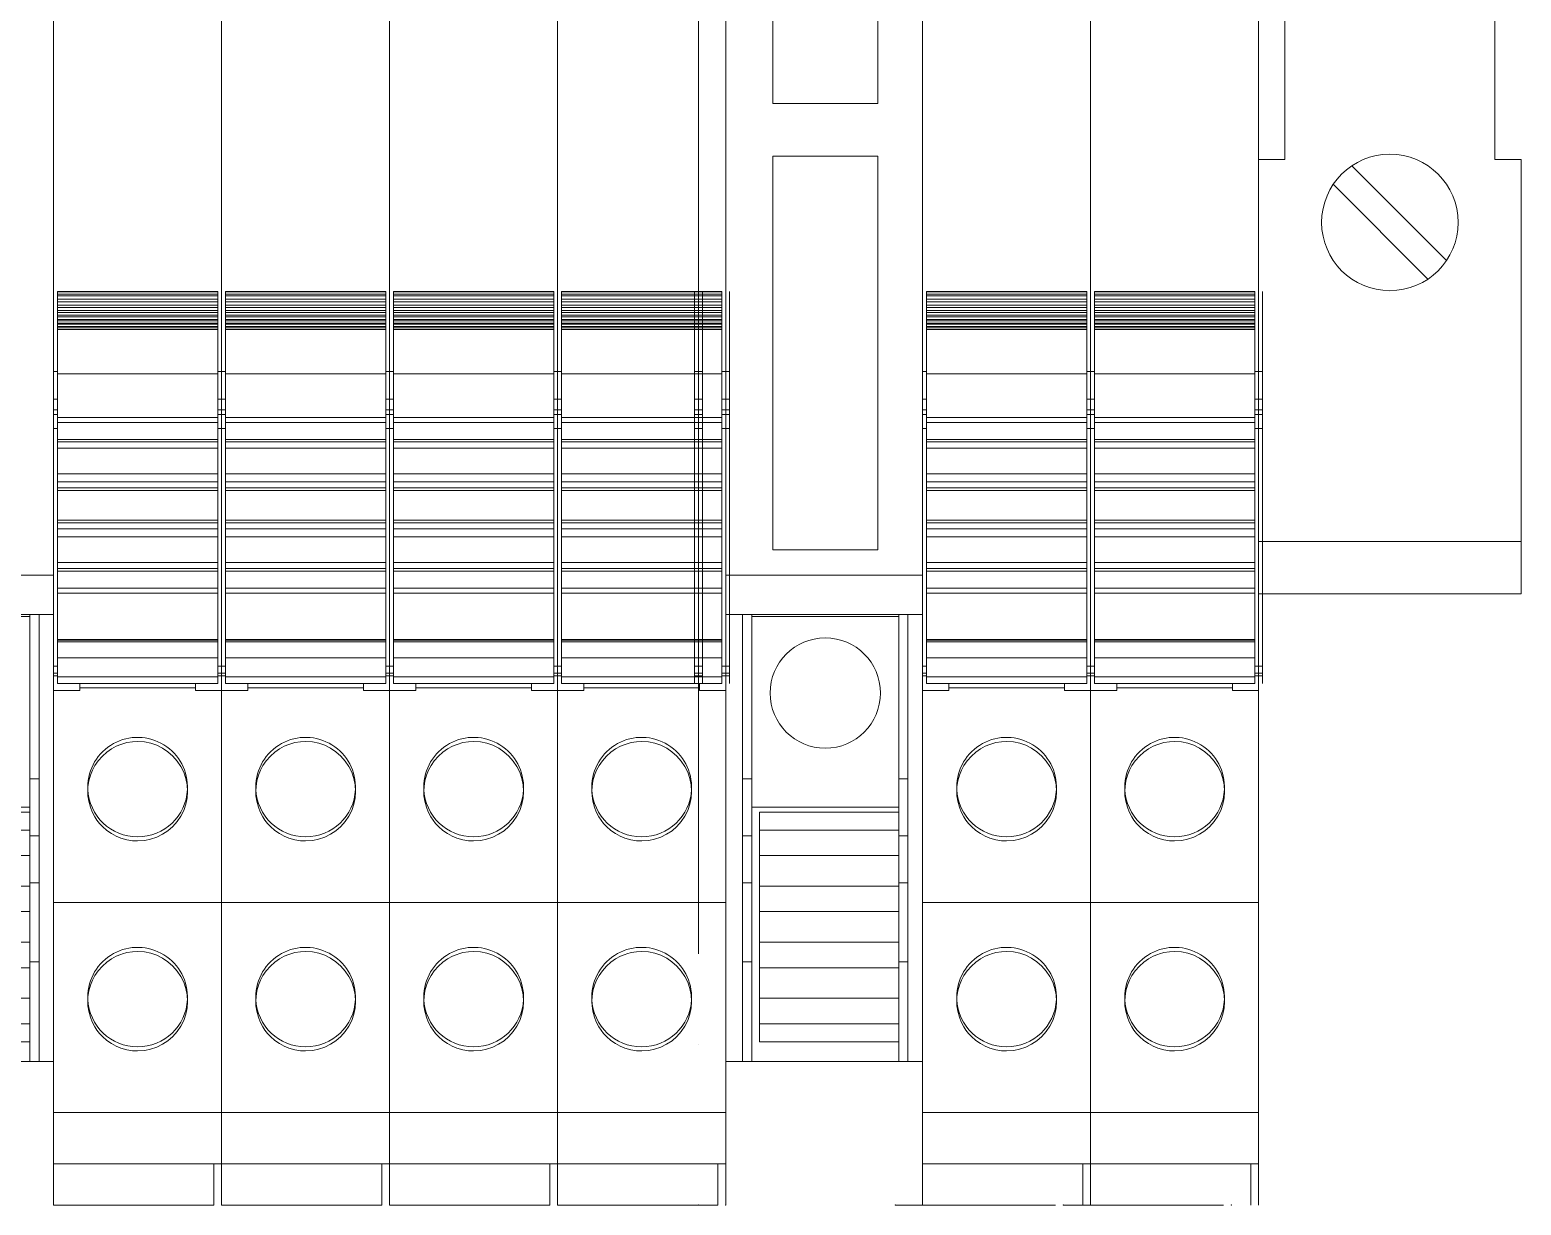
# Model space of a CAD drawing. Header units: millimetres. Extents: x 979 to 3414, y -1029 to 703.
# Drawn here: x 2769.8 to 2826.6, y -1016.5 to -971.7 of the extents above; entities that cross this region are included whole.
import ezdxf

# ---------------------------------------------------------------- set-up
doc = ezdxf.new("R2010")
doc.units = ezdxf.units.MM
doc.layers.add('eProC - L2', color=41, linetype='Continuous', lineweight=20)

# ---------------------------------------------------------------- blocks, each defined once
blk = doc.blocks.new('eProC_Z_EK1')
at = {"layer": 'eProC - L2'}
for p, q in [((0, 0), (0, -20.65)), ((10, 0), (0, 0)), ((10, 0), (10, -20.65)), ((0, -1), (8.5, -1)), ((8.5, -2.2), (8.5, -1)), ((10, -2.2), (0, -2.2)), ((0, -4.2), (10, -4.2)), ((10, -4.591), (0, -4.591)), ((10, -5.091), (0, -5.091)), ((5.6, -5.838), (0, -5.838)), ((5.6, -6.114), (0, -6.114)), ((5.6, -7.489), (5.6, -5.838)), ((5.6, -7.214), (0, -7.214)), ((5.6, -7.489), (0, -7.489)), ((5.6, -8.989), (0, -8.989)), ((5.6, -10.64), (5.6, -8.989)), ((5.6, -9.265), (0, -9.265)), ((5.6, -10.365), (0, -10.365)), ((5.6, -10.64), (0, -10.64)), ((5.6, -12.14), (0, -12.14)), ((5.6, -12.416), (0, -12.416)), ((5.6, -13.791), (5.6, -12.14)), ((5.6, -13.516), (0, -13.516)), ((5.6, -13.791), (0, -13.791)), ((5.6, -15.291), (0, -15.291)), ((5.6, -16.942), (5.6, -15.291)), ((5.6, -15.567), (0, -15.567)), ((5.6, -16.667), (0, -16.667)), ((5.6, -16.942), (0, -16.942)), ((10, -17.691), (0, -17.691)), ((10, -18.191), (0, -18.191)), ((0, -20.65), (1, -20.65)), ((1, -26.45), (1, -20.65)), ((9, -26.45), (9, -20.65)), ((10, -20.65), (9, -20.65)), ((0, -26.45), (0, -43)), ((0, -26.45), (1, -26.45)), ((7.158, -30.301), (3.549, -26.692)), ((10, -26.45), (9, -26.45)), ((10, -26.45), (10, -43)), ((6.451, -31.008), (2.842, -27.399)), ((10, -41), (0, -41)), ((10, -43), (0, -43))]:
    blk.add_line(p, q, dxfattribs=at)
blk.add_circle((5, -28.85), 2.6, dxfattribs=at)
blk = doc.blocks.new('eProC_Z_BPSN-SI-520')
at = {"layer": 'eProC - L2'}
for p, q in [((0.794, -6.05), (0.794, -0.749)), ((0.794, -0.749), (3.794, -0.749)), ((0.794, -1.131), (3.794, -1.131)), ((6.794, -0.749), (3.794, -0.749)), ((6.794, -1.131), (3.794, -1.131)), ((6.794, -6.05), (6.794, -0.749)), ((0.794, -2.594), (3.794, -2.594)), ((6.794, -2.594), (3.794, -2.594)), ((0.794, -3.358), (3.794, -3.358)), ((6.794, -3.358), (3.794, -3.358)), ((0.794, -4.822), (3.794, -4.822)), ((6.794, -4.822), (3.794, -4.822)), ((0.794, -5.585), (3.794, -5.585)), ((6.794, -5.585), (3.794, -5.585)), ((7.5, -6.05), (0, -6.05)), ((7.5, -11.996), (0, -11.996)), ((1.794, -42.11), (1.794, -21.11)), ((1.794, -21.11), (5.794, -21.11)), ((5.794, -42.11), (5.794, -21.11)), ((1.794, -27.11), (5.794, -27.11)), ((2.794, -35.795), (2.794, -27.11)), ((4.794, -35.795), (4.794, -27.11)), ((1.794, -35.795), (5.794, -35.795)), ((1.794, -37.396), (5.794, -37.396)), ((5.794, -38.389), (5.144, -37.396)), ((1.794, -42.11), (5.794, -42.11)), ((1.794, -59.11), (1.794, -44.11)), ((1.794, -44.11), (5.794, -44.11)), ((5.794, -59.11), (5.794, -44.11)), ((1.794, -59.11), (5.794, -59.11)), ((7.5, -60.072), (0, -60.072)), ((7.5, -61.577), (0, -61.577)), ((0.644, -78.601), (0.644, -61.577)), ((0.994, -78.601), (0.994, -61.577)), ((6.594, -61.647), (0.994, -61.647)), ((6.594, -78.601), (6.594, -61.577)), ((6.944, -78.601), (6.944, -61.577)), ((0.994, -67.83), (0.644, -67.83)), ((6.594, -67.83), (6.944, -67.83)), ((6.594, -68.91), (0.994, -68.91)), ((1.294, -77.853), (1.294, -69.103)), ((6.594, -69.103), (1.294, -69.103)), ((6.594, -69.783), (1.294, -69.783)), ((0.994, -70.001), (0.644, -70.001)), ((6.594, -70.001), (6.944, -70.001)), ((6.594, -70.757), (1.294, -70.757)), ((0.644, -71.801), (0.994, -71.801)), ((6.594, -71.919), (1.294, -71.919)), ((6.944, -71.801), (6.594, -71.801)), ((6.594, -72.893), (1.294, -72.893)), ((6.594, -74.054), (1.294, -74.054)), ((0.994, -74.801), (0.644, -74.801)), ((6.594, -74.801), (6.944, -74.801)), ((6.594, -75.029), (1.294, -75.029)), ((6.594, -76.19), (1.294, -76.19)), ((6.594, -77.165), (1.294, -77.165)), ((6.594, -77.853), (1.294, -77.853)), ((6.594, -78.601), (0.994, -78.601))]:
    blk.add_line(p, q, dxfattribs=at)
blk.add_lwpolyline([(0, 0), (7.5, 0), (7.5, -78.601), (0, -78.601)], close=True, dxfattribs=at)
for centre in [(3.794, -14.89), (3.794, -64.565)]:
    blk.add_circle(centre, 2.1, dxfattribs=at)

msp = doc.modelspace()

# ---------------------------------------------------------------- linework, layer by layer
at = {"layer": 'eProC - L2'}
for p, q in [((2777.071, -926.902), (2777.071, -1014.879)), ((2783.471, -926.902), (2783.471, -1014.879)), ((2789.871, -926.902), (2789.871, -1014.879)), ((2796.271, -926.902), (2796.271, -1014.879)), ((2810.171, -926.902), (2810.171, -1014.879)), ((2816.571, -926.902), (2816.571, -1014.879)), ((2770.671, -1006.879), (2770.671, -957.612)), ((2777.071, -1006.879), (2777.071, -957.612)), ((2783.471, -1006.879), (2783.471, -957.612)), ((2789.871, -1006.879), (2789.871, -957.612)), ((2795.233, -1006.879), (2795.233, -957.612)), ((2796.271, -1006.879), (2796.271, -957.612)), ((2803.771, -1006.879), (2803.771, -957.612)), ((2810.171, -1006.879), (2810.171, -957.612)), ((2816.571, -1006.879), (2816.571, -957.612)), ((2776.921, -981.641), (2770.821, -981.641)), ((2770.821, -996.574), (2770.821, -981.641)), ((2776.921, -981.653), (2770.821, -981.653)), ((2776.921, -981.746), (2770.821, -981.746)), ((2776.921, -981.811), (2770.821, -981.811)), ((2776.921, -981.941), (2770.821, -981.941)), ((2776.921, -982.04), (2770.821, -982.04)), ((2776.921, -982.162), (2770.821, -982.162)), ((2776.921, -981.641), (2776.921, -996.574)), ((2783.321, -981.641), (2777.221, -981.641)), ((2777.221, -996.574), (2777.221, -981.641)), ((2783.321, -981.653), (2777.221, -981.653)), ((2783.321, -981.746), (2777.221, -981.746)), ((2783.321, -981.811), (2777.221, -981.811)), ((2783.321, -981.941), (2777.221, -981.941)), ((2783.321, -982.04), (2777.221, -982.04)), ((2783.321, -982.162), (2777.221, -982.162)), ((2783.321, -981.641), (2783.321, -996.574)), ((2789.721, -981.641), (2783.621, -981.641)), ((2783.621, -996.574), (2783.621, -981.641)), ((2789.721, -981.653), (2783.621, -981.653)), ((2789.721, -981.746), (2783.621, -981.746)), ((2789.721, -981.811), (2783.621, -981.811)), ((2789.721, -981.941), (2783.621, -981.941)), ((2789.721, -982.04), (2783.621, -982.04)), ((2789.721, -982.162), (2783.621, -982.162)), ((2789.721, -981.641), (2789.721, -996.574)), ((2796.121, -981.641), (2790.021, -981.641)), ((2790.021, -996.574), (2790.021, -981.641)), ((2796.121, -981.653), (2790.021, -981.653)), ((2796.121, -981.746), (2790.021, -981.746)), ((2796.121, -981.811), (2790.021, -981.811)), ((2796.121, -981.941), (2790.021, -981.941)), ((2796.121, -982.04), (2790.021, -982.04)), ((2796.121, -982.162), (2790.021, -982.162)), ((2795.083, -981.641), (2795.083, -996.574)), ((2795.383, -996.574), (2795.383, -981.641)), ((2796.121, -981.641), (2796.121, -996.574)), ((2796.421, -996.574), (2796.421, -981.641)), ((2810.021, -981.641), (2803.921, -981.641)), ((2803.921, -996.574), (2803.921, -981.641)), ((2810.021, -981.653), (2803.921, -981.653)), ((2810.021, -981.746), (2803.921, -981.746)), ((2810.021, -981.811), (2803.921, -981.811)), ((2810.021, -981.941), (2803.921, -981.941)), ((2810.021, -982.04), (2803.921, -982.04)), ((2810.021, -982.162), (2803.921, -982.162)), ((2810.021, -981.641), (2810.021, -996.574)), ((2816.421, -981.641), (2810.321, -981.641)), ((2810.321, -996.574), (2810.321, -981.641)), ((2816.421, -981.653), (2810.321, -981.653)), ((2816.421, -981.746), (2810.321, -981.746)), ((2816.421, -981.811), (2810.321, -981.811)), ((2816.421, -981.941), (2810.321, -981.941)), ((2816.421, -982.04), (2810.321, -982.04)), ((2816.421, -982.162), (2810.321, -982.162)), ((2816.421, -981.641), (2816.421, -996.574)), ((2816.721, -996.574), (2816.721, -981.641)), ((2776.921, -982.251), (2770.821, -982.251)), ((2776.921, -982.365), (2770.821, -982.365)), ((2776.921, -982.441), (2770.821, -982.441)), ((2776.921, -982.548), (2770.821, -982.548)), ((2776.921, -982.612), (2770.821, -982.612)), ((2776.921, -982.712), (2770.821, -982.712)), ((2783.321, -982.251), (2777.221, -982.251)), ((2783.321, -982.365), (2777.221, -982.365)), ((2783.321, -982.441), (2777.221, -982.441)), ((2783.321, -982.548), (2777.221, -982.548)), ((2783.321, -982.612), (2777.221, -982.612)), ((2783.321, -982.712), (2777.221, -982.712)), ((2789.721, -982.251), (2783.621, -982.251)), ((2789.721, -982.365), (2783.621, -982.365)), ((2789.721, -982.441), (2783.621, -982.441)), ((2789.721, -982.548), (2783.621, -982.548)), ((2789.721, -982.612), (2783.621, -982.612)), ((2789.721, -982.712), (2783.621, -982.712)), ((2796.121, -982.251), (2790.021, -982.251)), ((2796.121, -982.365), (2790.021, -982.365)), ((2796.121, -982.441), (2790.021, -982.441)), ((2796.121, -982.548), (2790.021, -982.548)), ((2796.121, -982.612), (2790.021, -982.612)), ((2796.121, -982.712), (2790.021, -982.712)), ((2810.021, -982.251), (2803.921, -982.251)), ((2810.021, -982.365), (2803.921, -982.365)), ((2810.021, -982.441), (2803.921, -982.441)), ((2810.021, -982.548), (2803.921, -982.548)), ((2810.021, -982.612), (2803.921, -982.612)), ((2810.021, -982.712), (2803.921, -982.712)), ((2816.421, -982.251), (2810.321, -982.251)), ((2816.421, -982.365), (2810.321, -982.365)), ((2816.421, -982.441), (2810.321, -982.441)), ((2816.421, -982.548), (2810.321, -982.548)), ((2816.421, -982.612), (2810.321, -982.612)), ((2816.421, -982.712), (2810.321, -982.712)), ((2776.921, -982.763), (2770.821, -982.763)), ((2776.921, -982.855), (2770.821, -982.855)), ((2776.921, -982.893), (2770.821, -982.893)), ((2776.921, -982.977), (2770.821, -982.977)), ((2776.921, -983.001), (2770.821, -983.001)), ((2776.921, -983.079), (2770.821, -983.079)), ((2776.921, -983.095), (2770.821, -983.095)), ((2783.321, -982.763), (2777.221, -982.763)), ((2783.321, -982.855), (2777.221, -982.855)), ((2783.321, -982.893), (2777.221, -982.893)), ((2783.321, -982.977), (2777.221, -982.977)), ((2783.321, -983.001), (2777.221, -983.001)), ((2783.321, -983.079), (2777.221, -983.079)), ((2783.321, -983.095), (2777.221, -983.095)), ((2789.721, -982.763), (2783.621, -982.763)), ((2789.721, -982.855), (2783.621, -982.855)), ((2789.721, -982.893), (2783.621, -982.893)), ((2789.721, -982.977), (2783.621, -982.977)), ((2789.721, -983.001), (2783.621, -983.001)), ((2789.721, -983.079), (2783.621, -983.079)), ((2789.721, -983.095), (2783.621, -983.095)), ((2796.121, -982.763), (2790.021, -982.763)), ((2796.121, -982.855), (2790.021, -982.855)), ((2796.121, -982.893), (2790.021, -982.893)), ((2796.121, -982.977), (2790.021, -982.977)), ((2796.121, -983.001), (2790.021, -983.001)), ((2796.121, -983.079), (2790.021, -983.079)), ((2796.121, -983.095), (2790.021, -983.095)), ((2810.021, -982.763), (2803.921, -982.763)), ((2810.021, -982.855), (2803.921, -982.855)), ((2810.021, -982.893), (2803.921, -982.893)), ((2810.021, -982.977), (2803.921, -982.977)), ((2810.021, -983.001), (2803.921, -983.001)), ((2810.021, -983.079), (2803.921, -983.079)), ((2810.021, -983.095), (2803.921, -983.095)), ((2816.421, -982.763), (2810.321, -982.763)), ((2816.421, -982.855), (2810.321, -982.855)), ((2816.421, -982.893), (2810.321, -982.893)), ((2816.421, -982.977), (2810.321, -982.977)), ((2816.421, -983.001), (2810.321, -983.001)), ((2816.421, -983.079), (2810.321, -983.079)), ((2816.421, -983.095), (2810.321, -983.095)), ((2770.671, -984.691), (2770.821, -984.691)), ((2770.821, -984.776), (2776.921, -984.776)), ((2776.921, -984.691), (2777.071, -984.691)), ((2777.071, -984.691), (2777.221, -984.691)), ((2777.221, -984.776), (2783.321, -984.776)), ((2783.321, -984.691), (2783.471, -984.691)), ((2783.471, -984.691), (2783.621, -984.691)), ((2783.621, -984.776), (2789.721, -984.776)), ((2789.721, -984.691), (2789.871, -984.691)), ((2789.871, -984.691), (2790.021, -984.691)), ((2790.021, -984.776), (2796.121, -984.776)), ((2795.083, -984.691), (2795.233, -984.691)), ((2795.233, -984.691), (2795.383, -984.691)), ((2796.121, -984.691), (2796.271, -984.691)), ((2796.271, -984.691), (2796.421, -984.691)), ((2803.771, -984.691), (2803.921, -984.691)), ((2803.921, -984.776), (2810.021, -984.776)), ((2810.021, -984.691), (2810.171, -984.691)), ((2810.171, -984.691), (2810.321, -984.691)), ((2810.321, -984.776), (2816.421, -984.776)), ((2816.421, -984.691), (2816.571, -984.691)), ((2816.571, -984.691), (2816.721, -984.691)), ((2770.821, -985.746), (2770.671, -985.746)), ((2770.671, -985.75), (2770.821, -985.75)), ((2770.671, -986.15), (2770.821, -986.15)), ((2777.071, -985.746), (2776.921, -985.746)), ((2776.921, -985.75), (2777.071, -985.75)), ((2776.921, -986.15), (2777.071, -986.15)), ((2777.221, -985.746), (2777.071, -985.746)), ((2777.071, -985.75), (2777.221, -985.75)), ((2777.071, -986.15), (2777.221, -986.15)), ((2783.471, -985.746), (2783.321, -985.746)), ((2783.321, -985.75), (2783.471, -985.75)), ((2783.321, -986.15), (2783.471, -986.15)), ((2783.621, -985.746), (2783.471, -985.746)), ((2783.471, -985.75), (2783.621, -985.75)), ((2783.471, -986.15), (2783.621, -986.15)), ((2789.871, -985.746), (2789.721, -985.746)), ((2789.721, -985.75), (2789.871, -985.75)), ((2789.721, -986.15), (2789.871, -986.15)), ((2790.021, -985.746), (2789.871, -985.746)), ((2789.871, -985.75), (2790.021, -985.75)), ((2789.871, -986.15), (2790.021, -986.15)), ((2795.233, -985.746), (2795.083, -985.746)), ((2795.083, -985.75), (2795.233, -985.75)), ((2795.083, -986.15), (2795.233, -986.15)), ((2795.383, -985.746), (2795.233, -985.746)), ((2795.233, -985.75), (2795.383, -985.75)), ((2795.233, -986.15), (2795.383, -986.15)), ((2796.271, -985.746), (2796.121, -985.746)), ((2796.121, -985.75), (2796.271, -985.75)), ((2796.121, -986.15), (2796.271, -986.15)), ((2796.421, -985.746), (2796.271, -985.746)), ((2796.271, -985.75), (2796.421, -985.75)), ((2796.271, -986.15), (2796.421, -986.15)), ((2803.921, -985.746), (2803.771, -985.746)), ((2803.771, -985.75), (2803.921, -985.75)), ((2803.771, -986.15), (2803.921, -986.15)), ((2810.171, -985.746), (2810.021, -985.746)), ((2810.021, -985.75), (2810.171, -985.75)), ((2810.021, -986.15), (2810.171, -986.15)), ((2810.321, -985.746), (2810.171, -985.746)), ((2810.171, -985.75), (2810.321, -985.75)), ((2810.171, -986.15), (2810.321, -986.15)), ((2816.571, -985.746), (2816.421, -985.746)), ((2816.421, -985.75), (2816.571, -985.75)), ((2816.421, -986.15), (2816.571, -986.15)), ((2816.721, -985.746), (2816.571, -985.746)), ((2816.571, -985.75), (2816.721, -985.75)), ((2816.571, -986.15), (2816.721, -986.15)), ((2770.671, -986.328), (2770.821, -986.328)), ((2776.921, -986.441), (2770.821, -986.441)), ((2770.821, -986.64), (2776.921, -986.64)), ((2776.921, -986.328), (2777.071, -986.328)), ((2777.071, -986.328), (2777.221, -986.328)), ((2783.321, -986.441), (2777.221, -986.441)), ((2777.221, -986.64), (2783.321, -986.64)), ((2783.321, -986.328), (2783.471, -986.328)), ((2783.471, -986.328), (2783.621, -986.328)), ((2789.721, -986.441), (2783.621, -986.441)), ((2783.621, -986.64), (2789.721, -986.64)), ((2789.721, -986.328), (2789.871, -986.328)), ((2789.871, -986.328), (2790.021, -986.328)), ((2796.121, -986.441), (2790.021, -986.441)), ((2790.021, -986.64), (2796.121, -986.64)), ((2795.083, -986.328), (2795.233, -986.328)), ((2795.233, -986.328), (2795.383, -986.328)), ((2796.121, -986.328), (2796.271, -986.328)), ((2796.271, -986.328), (2796.421, -986.328)), ((2803.771, -986.328), (2803.921, -986.328)), ((2810.021, -986.441), (2803.921, -986.441)), ((2803.921, -986.64), (2810.021, -986.64)), ((2810.021, -986.328), (2810.171, -986.328)), ((2810.171, -986.328), (2810.321, -986.328)), ((2816.421, -986.441), (2810.321, -986.441)), ((2810.321, -986.64), (2816.421, -986.64)), ((2816.421, -986.328), (2816.571, -986.328)), ((2816.571, -986.328), (2816.721, -986.328)), ((2770.671, -986.859), (2770.821, -986.859)), ((2770.821, -987.283), (2776.921, -987.283)), ((2776.921, -986.859), (2777.071, -986.859)), ((2777.071, -986.859), (2777.221, -986.859)), ((2777.221, -987.283), (2783.321, -987.283)), ((2783.321, -986.859), (2783.471, -986.859)), ((2783.471, -986.859), (2783.621, -986.859)), ((2783.621, -987.283), (2789.721, -987.283)), ((2789.721, -986.859), (2789.871, -986.859)), ((2789.871, -986.859), (2790.021, -986.859)), ((2790.021, -987.283), (2796.121, -987.283)), ((2795.083, -986.859), (2795.233, -986.859)), ((2795.233, -986.859), (2795.383, -986.859)), ((2796.121, -986.859), (2796.271, -986.859)), ((2796.271, -986.859), (2796.421, -986.859)), ((2803.771, -986.859), (2803.921, -986.859)), ((2803.921, -987.283), (2810.021, -987.283)), ((2810.021, -986.859), (2810.171, -986.859)), ((2810.171, -986.859), (2810.321, -986.859)), ((2810.321, -987.283), (2816.421, -987.283)), ((2816.421, -986.859), (2816.571, -986.859)), ((2816.571, -986.859), (2816.721, -986.859)), ((2770.821, -987.378), (2776.921, -987.378)), ((2776.921, -987.616), (2770.821, -987.616)), ((2777.221, -987.378), (2783.321, -987.378)), ((2783.321, -987.616), (2777.221, -987.616)), ((2783.621, -987.378), (2789.721, -987.378)), ((2789.721, -987.616), (2783.621, -987.616)), ((2790.021, -987.378), (2796.121, -987.378)), ((2796.121, -987.616), (2790.021, -987.616)), ((2803.921, -987.378), (2810.021, -987.378)), ((2810.021, -987.616), (2803.921, -987.616)), ((2810.321, -987.378), (2816.421, -987.378)), ((2816.421, -987.616), (2810.321, -987.616)), ((2776.921, -988.591), (2770.821, -988.591)), ((2770.821, -988.891), (2776.921, -988.891)), ((2783.321, -988.591), (2777.221, -988.591)), ((2777.221, -988.891), (2783.321, -988.891)), ((2789.721, -988.591), (2783.621, -988.591)), ((2783.621, -988.891), (2789.721, -988.891)), ((2796.121, -988.591), (2790.021, -988.591)), ((2790.021, -988.891), (2796.121, -988.891)), ((2810.021, -988.591), (2803.921, -988.591)), ((2803.921, -988.891), (2810.021, -988.891)), ((2816.421, -988.591), (2810.321, -988.591)), ((2810.321, -988.891), (2816.421, -988.891)), ((2776.921, -989.128), (2770.821, -989.128)), ((2770.821, -989.223), (2776.921, -989.223)), ((2783.321, -989.128), (2777.221, -989.128)), ((2777.221, -989.223), (2783.321, -989.223)), ((2789.721, -989.128), (2783.621, -989.128)), ((2783.621, -989.223), (2789.721, -989.223)), ((2796.121, -989.128), (2790.021, -989.128)), ((2790.021, -989.223), (2796.121, -989.223)), ((2810.021, -989.128), (2803.921, -989.128)), ((2803.921, -989.223), (2810.021, -989.223)), ((2816.421, -989.128), (2810.321, -989.128)), ((2810.321, -989.223), (2816.421, -989.223)), ((2776.921, -990.358), (2770.821, -990.358)), ((2770.821, -990.453), (2776.921, -990.453)), ((2776.921, -990.691), (2770.821, -990.691)), ((2783.321, -990.358), (2777.221, -990.358)), ((2777.221, -990.453), (2783.321, -990.453)), ((2783.321, -990.691), (2777.221, -990.691)), ((2789.721, -990.358), (2783.621, -990.358)), ((2783.621, -990.453), (2789.721, -990.453)), ((2789.721, -990.691), (2783.621, -990.691)), ((2796.121, -990.358), (2790.021, -990.358)), ((2790.021, -990.453), (2796.121, -990.453)), ((2796.121, -990.691), (2790.021, -990.691)), ((2810.021, -990.358), (2803.921, -990.358)), ((2803.921, -990.453), (2810.021, -990.453)), ((2810.021, -990.691), (2803.921, -990.691)), ((2816.421, -990.358), (2810.321, -990.358)), ((2810.321, -990.453), (2816.421, -990.453)), ((2816.421, -990.691), (2810.321, -990.691)), ((2776.921, -990.991), (2770.821, -990.991)), ((2783.321, -990.991), (2777.221, -990.991)), ((2789.721, -990.991), (2783.621, -990.991)), ((2796.121, -990.991), (2790.021, -990.991)), ((2810.021, -990.991), (2803.921, -990.991)), ((2816.421, -990.991), (2810.321, -990.991)), ((2770.821, -991.966), (2776.921, -991.966)), ((2776.921, -992.203), (2770.821, -992.203)), ((2770.821, -992.298), (2776.921, -992.298)), ((2777.221, -991.966), (2783.321, -991.966)), ((2783.321, -992.203), (2777.221, -992.203)), ((2777.221, -992.298), (2783.321, -992.298)), ((2783.621, -991.966), (2789.721, -991.966)), ((2789.721, -992.203), (2783.621, -992.203)), ((2783.621, -992.298), (2789.721, -992.298)), ((2790.021, -991.966), (2796.121, -991.966)), ((2796.121, -992.203), (2790.021, -992.203)), ((2790.021, -992.298), (2796.121, -992.298)), ((2803.921, -991.966), (2810.021, -991.966)), ((2810.021, -992.203), (2803.921, -992.203)), ((2803.921, -992.298), (2810.021, -992.298)), ((2810.321, -991.966), (2816.421, -991.966)), ((2816.421, -992.203), (2810.321, -992.203)), ((2810.321, -992.298), (2816.421, -992.298)), ((2776.921, -992.941), (2770.821, -992.941)), ((2783.321, -992.941), (2777.221, -992.941)), ((2789.721, -992.941), (2783.621, -992.941)), ((2796.121, -992.941), (2790.021, -992.941)), ((2810.021, -992.941), (2803.921, -992.941)), ((2816.421, -992.941), (2810.321, -992.941)), ((2770.821, -993.141), (2776.921, -993.141)), ((2777.221, -993.141), (2783.321, -993.141)), ((2783.621, -993.141), (2789.721, -993.141)), ((2790.021, -993.141), (2796.121, -993.141)), ((2803.921, -993.141), (2810.021, -993.141)), ((2810.321, -993.141), (2816.421, -993.141)), ((2776.921, -994.902), (2770.821, -994.902)), ((2776.921, -994.929), (2770.821, -994.929)), ((2776.921, -994.998), (2770.821, -994.998)), ((2783.321, -994.902), (2777.221, -994.902)), ((2783.321, -994.929), (2777.221, -994.929)), ((2783.321, -994.998), (2777.221, -994.998)), ((2789.721, -994.902), (2783.621, -994.902)), ((2789.721, -994.929), (2783.621, -994.929)), ((2789.721, -994.998), (2783.621, -994.998)), ((2796.121, -994.902), (2790.021, -994.902)), ((2796.121, -994.929), (2790.021, -994.929)), ((2796.121, -994.998), (2790.021, -994.998)), ((2810.021, -994.902), (2803.921, -994.902)), ((2810.021, -994.929), (2803.921, -994.929)), ((2810.021, -994.998), (2803.921, -994.998)), ((2816.421, -994.902), (2810.321, -994.902)), ((2816.421, -994.929), (2810.321, -994.929)), ((2816.421, -994.998), (2810.321, -994.998)), ((2776.921, -995.604), (2770.821, -995.604)), ((2783.321, -995.604), (2777.221, -995.604)), ((2789.721, -995.604), (2783.621, -995.604)), ((2796.121, -995.604), (2790.021, -995.604)), ((2810.021, -995.604), (2803.921, -995.604)), ((2816.421, -995.604), (2810.321, -995.604)), ((2770.671, -995.916), (2770.821, -995.916)), ((2770.671, -996.181), (2770.821, -996.181)), ((2770.671, -996.281), (2770.821, -996.281)), ((2776.921, -996.331), (2770.821, -996.331)), ((2777.071, -995.916), (2776.921, -995.916)), ((2777.071, -996.181), (2776.921, -996.181)), ((2777.071, -996.281), (2776.921, -996.281)), ((2777.071, -995.916), (2777.221, -995.916)), ((2777.071, -996.181), (2777.221, -996.181)), ((2777.071, -996.281), (2777.221, -996.281)), ((2783.321, -996.331), (2777.221, -996.331)), ((2783.471, -995.916), (2783.321, -995.916)), ((2783.471, -996.181), (2783.321, -996.181)), ((2783.471, -996.281), (2783.321, -996.281)), ((2783.471, -995.916), (2783.621, -995.916)), ((2783.471, -996.181), (2783.621, -996.181)), ((2783.471, -996.281), (2783.621, -996.281)), ((2789.721, -996.331), (2783.621, -996.331)), ((2789.871, -995.916), (2789.721, -995.916)), ((2789.871, -996.181), (2789.721, -996.181)), ((2789.871, -996.281), (2789.721, -996.281)), ((2789.871, -995.916), (2790.021, -995.916)), ((2789.871, -996.181), (2790.021, -996.181)), ((2789.871, -996.281), (2790.021, -996.281)), ((2796.121, -996.331), (2790.021, -996.331)), ((2795.233, -995.916), (2795.083, -995.916)), ((2795.233, -996.181), (2795.083, -996.181)), ((2795.233, -996.281), (2795.083, -996.281)), ((2795.233, -995.916), (2795.383, -995.916)), ((2795.233, -996.181), (2795.383, -996.181)), ((2795.233, -996.281), (2795.383, -996.281)), ((2796.271, -995.916), (2796.121, -995.916)), ((2796.271, -996.181), (2796.121, -996.181)), ((2796.271, -996.281), (2796.121, -996.281)), ((2796.271, -995.916), (2796.421, -995.916)), ((2796.271, -996.181), (2796.421, -996.181)), ((2796.271, -996.281), (2796.421, -996.281)), ((2803.771, -995.916), (2803.921, -995.916)), ((2803.771, -996.181), (2803.921, -996.181)), ((2803.771, -996.281), (2803.921, -996.281)), ((2810.021, -996.331), (2803.921, -996.331)), ((2810.171, -995.916), (2810.021, -995.916)), ((2810.171, -996.181), (2810.021, -996.181)), ((2810.171, -996.281), (2810.021, -996.281)), ((2810.171, -995.916), (2810.321, -995.916)), ((2810.171, -996.181), (2810.321, -996.181)), ((2810.171, -996.281), (2810.321, -996.281)), ((2816.421, -996.331), (2810.321, -996.331)), ((2816.571, -995.916), (2816.421, -995.916)), ((2816.571, -996.181), (2816.421, -996.181)), ((2816.571, -996.281), (2816.421, -996.281)), ((2816.571, -995.916), (2816.721, -995.916)), ((2816.571, -996.181), (2816.721, -996.181)), ((2816.571, -996.281), (2816.721, -996.281)), ((2770.671, -996.84), (2771.671, -996.84)), ((2770.821, -996.574), (2776.921, -996.574)), ((2771.671, -996.84), (2771.671, -996.574)), ((2776.071, -996.74), (2771.671, -996.74)), ((2776.071, -996.84), (2776.071, -996.574)), ((2777.071, -996.84), (2776.071, -996.84)), ((2777.071, -996.84), (2778.071, -996.84)), ((2777.221, -996.574), (2783.321, -996.574)), ((2778.071, -996.84), (2778.071, -996.574)), ((2782.471, -996.74), (2778.071, -996.74)), ((2782.471, -996.84), (2782.471, -996.574)), ((2783.471, -996.84), (2782.471, -996.84)), ((2783.471, -996.84), (2784.471, -996.84)), ((2783.621, -996.574), (2789.721, -996.574)), ((2784.471, -996.84), (2784.471, -996.574)), ((2788.871, -996.74), (2784.471, -996.74)), ((2788.871, -996.84), (2788.871, -996.574)), ((2789.871, -996.84), (2788.871, -996.84)), ((2789.871, -996.84), (2790.871, -996.84)), ((2790.021, -996.574), (2796.121, -996.574)), ((2790.871, -996.84), (2790.871, -996.574)), ((2795.271, -996.74), (2790.871, -996.74)), ((2795.271, -996.84), (2795.271, -996.574)), ((2796.271, -996.84), (2795.271, -996.84)), ((2803.771, -996.84), (2804.771, -996.84)), ((2803.921, -996.574), (2810.021, -996.574)), ((2804.771, -996.84), (2804.771, -996.574)), ((2809.171, -996.74), (2804.771, -996.74)), ((2809.171, -996.84), (2809.171, -996.574)), ((2810.171, -996.84), (2809.171, -996.84)), ((2810.171, -996.84), (2811.171, -996.84)), ((2810.321, -996.574), (2816.421, -996.574)), ((2811.171, -996.84), (2811.171, -996.574)), ((2815.571, -996.74), (2811.171, -996.74)), ((2815.571, -996.84), (2815.571, -996.574)), ((2816.571, -996.84), (2815.571, -996.84)), ((2771.971, -1000.525), (2771.971, -1000.687)), ((2775.772, -1000.687), (2775.772, -1000.525)), ((2778.371, -1000.525), (2778.371, -1000.687)), ((2782.172, -1000.687), (2782.172, -1000.525)), ((2784.771, -1000.525), (2784.771, -1000.687)), ((2788.572, -1000.687), (2788.572, -1000.525)), ((2791.171, -1000.525), (2791.171, -1000.687)), ((2794.972, -1000.687), (2794.972, -1000.525)), ((2805.071, -1000.525), (2805.071, -1000.687)), ((2808.872, -1000.687), (2808.872, -1000.525)), ((2811.471, -1000.525), (2811.471, -1000.687)), ((2815.272, -1000.687), (2815.272, -1000.525)), ((2777.071, -1004.927), (2770.671, -1004.927)), ((2783.471, -1004.927), (2777.071, -1004.927)), ((2789.871, -1004.927), (2783.471, -1004.927)), ((2796.271, -1004.927), (2789.871, -1004.927)), ((2810.171, -1004.927), (2803.771, -1004.927)), ((2816.571, -1004.927), (2810.171, -1004.927)), ((2770.671, -1006.86), (2770.671, -1006.879)), ((2770.671, -1006.879), (2770.671, -1014.879)), ((2777.071, -1006.86), (2777.071, -1006.879)), ((2777.071, -1006.879), (2777.071, -1014.879)), ((2783.471, -1006.86), (2783.471, -1006.879)), ((2783.471, -1006.879), (2783.471, -1014.879)), ((2789.871, -1006.86), (2789.871, -1006.879)), ((2789.871, -1006.879), (2789.871, -1014.879)), ((2795.233, -1006.86), (2795.233, -1006.879)), ((2796.271, -1006.86), (2796.271, -1006.879)), ((2796.271, -1006.879), (2796.271, -1014.879)), ((2803.771, -1006.86), (2803.771, -1006.879)), ((2803.771, -1006.879), (2803.771, -1014.879)), ((2810.171, -1006.86), (2810.171, -1006.879)), ((2810.171, -1006.879), (2810.171, -1014.879)), ((2816.571, -1006.86), (2816.571, -1006.879)), ((2816.571, -1006.879), (2816.571, -1014.879)), ((2771.971, -1008.525), (2771.971, -1008.687)), ((2775.772, -1008.687), (2775.772, -1008.525)), ((2778.371, -1008.525), (2778.371, -1008.687)), ((2782.172, -1008.687), (2782.172, -1008.525)), ((2784.771, -1008.525), (2784.771, -1008.687)), ((2788.572, -1008.687), (2788.572, -1008.525)), ((2791.171, -1008.525), (2791.171, -1008.687)), ((2794.972, -1008.687), (2794.972, -1008.525)), ((2805.071, -1008.525), (2805.071, -1008.687)), ((2808.872, -1008.687), (2808.872, -1008.525)), ((2811.471, -1008.525), (2811.471, -1008.687)), ((2815.272, -1008.687), (2815.272, -1008.525)), ((2770.671, -1010.336), (2770.671, -1010.333)), ((2777.071, -1010.336), (2777.071, -1010.333)), ((2783.471, -1010.336), (2783.471, -1010.333)), ((2789.871, -1010.336), (2789.871, -1010.333)), ((2795.233, -1010.336), (2795.233, -1010.333)), ((2796.271, -1010.336), (2796.271, -1010.333)), ((2803.771, -1010.336), (2803.771, -1010.333)), ((2810.171, -1010.336), (2810.171, -1010.333)), ((2816.571, -1010.336), (2816.571, -1010.333)), ((2770.671, -1010.691), (2770.671, -1014.591)), ((2777.071, -1010.691), (2777.071, -1014.591)), ((2783.471, -1010.691), (2783.471, -1014.591)), ((2789.871, -1010.691), (2789.871, -1014.591)), ((2796.271, -1010.691), (2796.271, -1014.591)), ((2803.771, -1010.691), (2803.771, -1014.591)), ((2810.171, -1010.691), (2810.171, -1014.591)), ((2816.571, -1010.691), (2816.571, -1014.591)), ((2777.071, -1012.927), (2770.671, -1012.927)), ((2783.471, -1012.927), (2777.071, -1012.927)), ((2789.871, -1012.927), (2783.471, -1012.927)), ((2796.271, -1012.927), (2789.871, -1012.927)), ((2810.171, -1012.927), (2803.771, -1012.927)), ((2816.571, -1012.927), (2810.171, -1012.927)), ((2777.071, -1014.872), (2770.671, -1014.872)), ((2777.071, -1014.878), (2770.671, -1014.878)), ((2770.671, -1014.879), (2777.071, -1014.879)), ((2770.671, -1014.882), (2770.671, -1016.452)), ((2776.771, -1016.452), (2776.771, -1014.879)), ((2783.471, -1014.872), (2777.071, -1014.872)), ((2783.471, -1014.878), (2777.071, -1014.878)), ((2777.071, -1014.879), (2783.471, -1014.879)), ((2777.071, -1014.882), (2777.071, -1016.452)), ((2783.171, -1016.452), (2783.171, -1014.879)), ((2789.871, -1014.872), (2783.471, -1014.872)), ((2789.871, -1014.878), (2783.471, -1014.878)), ((2783.471, -1014.879), (2789.871, -1014.879)), ((2783.471, -1014.882), (2783.471, -1016.452)), ((2789.571, -1016.452), (2789.571, -1014.879)), ((2796.271, -1014.872), (2789.871, -1014.872)), ((2796.271, -1014.878), (2789.871, -1014.878)), ((2789.871, -1014.879), (2796.271, -1014.879)), ((2789.871, -1014.882), (2789.871, -1016.452)), ((2795.971, -1016.452), (2795.971, -1014.879)), ((2796.271, -1014.882), (2796.271, -1016.452)), ((2810.171, -1014.872), (2803.771, -1014.872)), ((2810.171, -1014.878), (2803.771, -1014.878)), ((2803.771, -1014.879), (2810.171, -1014.879)), ((2803.771, -1014.882), (2803.771, -1016.452)), ((2809.871, -1016.452), (2809.871, -1014.879)), ((2816.571, -1014.872), (2810.171, -1014.872)), ((2816.571, -1014.878), (2810.171, -1014.878)), ((2810.171, -1014.879), (2816.571, -1014.879)), ((2810.171, -1014.882), (2810.171, -1016.452)), ((2816.271, -1016.452), (2816.271, -1014.879)), ((2816.571, -1014.882), (2816.571, -1016.452)), ((2770.671, -1016.45), (2776.771, -1016.45)), ((2770.671, -1016.452), (2776.771, -1016.452)), ((2777.071, -1016.45), (2783.171, -1016.45)), ((2777.071, -1016.452), (2783.171, -1016.452)), ((2783.471, -1016.45), (2789.571, -1016.45)), ((2783.471, -1016.452), (2789.571, -1016.452)), ((2789.871, -1016.45), (2795.971, -1016.45)), ((2789.871, -1016.452), (2795.971, -1016.452)), ((2802.733, -1016.45), (2808.833, -1016.45)), ((2802.733, -1016.452), (2808.833, -1016.452)), ((2809.133, -1016.45), (2815.233, -1016.45)), ((2809.133, -1016.452), (2815.233, -1016.452))]:
    msp.add_line(p, q, dxfattribs=at)
for points in [[(2773.871, -998.788), (2773.678, -998.798), (2773.465, -998.832), (2773.237, -998.897), (2773.059, -998.971), (2772.879, -999.068), (2772.702, -999.191), (2772.53, -999.342), (2772.373, -999.52), (2772.247, -999.702), (2772.149, -999.886), (2772.076, -1000.065), (2772.013, -1000.292), (2771.981, -1000.499), (2771.971, -1000.684), (2771.971, -1000.687)], [(2773.871, -998.788), (2774.131, -998.807), (2774.376, -998.856), (2774.607, -998.934), (2774.824, -999.042), (2775.026, -999.179), (2775.214, -999.345), (2775.379, -999.532), (2775.516, -999.738), (2775.627, -999.961), (2775.707, -1000.196), (2775.755, -1000.438), (2775.772, -1000.687), (2775.772, -1000.687)], [(2780.271, -998.788), (2780.078, -998.798), (2779.865, -998.832), (2779.637, -998.897), (2779.459, -998.971), (2779.279, -999.068), (2779.102, -999.191), (2778.93, -999.342), (2778.773, -999.52), (2778.647, -999.702), (2778.549, -999.886), (2778.476, -1000.065), (2778.413, -1000.292), (2778.381, -1000.499), (2778.371, -1000.684), (2778.371, -1000.687)], [(2780.271, -998.788), (2780.531, -998.807), (2780.776, -998.856), (2781.007, -998.934), (2781.224, -999.042), (2781.426, -999.179), (2781.614, -999.345), (2781.779, -999.532), (2781.916, -999.738), (2782.027, -999.961), (2782.107, -1000.196), (2782.155, -1000.438), (2782.172, -1000.687), (2782.172, -1000.687)], [(2786.671, -998.788), (2786.478, -998.798), (2786.265, -998.832), (2786.037, -998.897), (2785.859, -998.971), (2785.679, -999.068), (2785.502, -999.191), (2785.33, -999.342), (2785.173, -999.52), (2785.047, -999.702), (2784.949, -999.886), (2784.876, -1000.065), (2784.813, -1000.292), (2784.781, -1000.499), (2784.771, -1000.684), (2784.771, -1000.687)], [(2786.671, -998.788), (2786.931, -998.807), (2787.176, -998.856), (2787.407, -998.934), (2787.624, -999.042), (2787.826, -999.179), (2788.014, -999.345), (2788.179, -999.532), (2788.316, -999.738), (2788.427, -999.961), (2788.507, -1000.196), (2788.555, -1000.438), (2788.572, -1000.687), (2788.572, -1000.687)], [(2793.071, -998.788), (2792.878, -998.798), (2792.665, -998.832), (2792.437, -998.897), (2792.259, -998.971), (2792.079, -999.068), (2791.902, -999.191), (2791.73, -999.342), (2791.573, -999.52), (2791.447, -999.702), (2791.349, -999.886), (2791.276, -1000.065), (2791.213, -1000.292), (2791.181, -1000.499), (2791.171, -1000.684), (2791.171, -1000.687)], [(2793.071, -998.788), (2793.331, -998.807), (2793.576, -998.856), (2793.807, -998.934), (2794.024, -999.042), (2794.226, -999.179), (2794.414, -999.345), (2794.579, -999.532), (2794.716, -999.738), (2794.827, -999.961), (2794.907, -1000.196), (2794.955, -1000.438), (2794.972, -1000.687), (2794.972, -1000.687)], [(2806.971, -998.788), (2806.778, -998.798), (2806.565, -998.832), (2806.337, -998.897), (2806.159, -998.971), (2805.979, -999.068), (2805.802, -999.191), (2805.63, -999.342), (2805.473, -999.52), (2805.347, -999.702), (2805.249, -999.886), (2805.176, -1000.065), (2805.113, -1000.292), (2805.081, -1000.499), (2805.071, -1000.684), (2805.071, -1000.687)], [(2806.971, -998.788), (2807.231, -998.807), (2807.476, -998.856), (2807.707, -998.934), (2807.924, -999.042), (2808.126, -999.179), (2808.314, -999.345), (2808.479, -999.532), (2808.616, -999.738), (2808.727, -999.961), (2808.807, -1000.196), (2808.855, -1000.438), (2808.872, -1000.687), (2808.872, -1000.687)], [(2813.371, -998.788), (2813.178, -998.798), (2812.965, -998.832), (2812.737, -998.897), (2812.559, -998.971), (2812.379, -999.068), (2812.202, -999.191), (2812.03, -999.342), (2811.873, -999.52), (2811.747, -999.702), (2811.649, -999.886), (2811.576, -1000.065), (2811.513, -1000.292), (2811.481, -1000.499), (2811.471, -1000.684), (2811.471, -1000.687)], [(2813.371, -998.788), (2813.631, -998.807), (2813.876, -998.856), (2814.107, -998.934), (2814.324, -999.042), (2814.526, -999.179), (2814.714, -999.345), (2814.879, -999.532), (2815.016, -999.738), (2815.127, -999.961), (2815.207, -1000.196), (2815.255, -1000.438), (2815.272, -1000.687), (2815.272, -1000.687)], [(2771.971, -1000.687), (2771.979, -1000.862), (2772.01, -1001.066), (2772.071, -1001.292), (2772.143, -1001.473), (2772.241, -1001.658), (2772.323, -1001.783), (2772.419, -1001.906), (2772.53, -1002.026), (2772.699, -1002.175), (2772.876, -1002.297), (2773.054, -1002.394), (2773.232, -1002.467), (2773.46, -1002.532), (2773.675, -1002.567), (2773.871, -1002.577)], [(2775.772, -1000.687), (2775.756, -1000.935), (2775.707, -1001.176), (2775.627, -1001.411), (2775.517, -1001.634), (2775.379, -1001.838), (2775.215, -1002.024), (2775.027, -1002.188), (2774.821, -1002.324), (2774.599, -1002.433), (2774.363, -1002.513), (2774.142, -1002.556), (2773.871, -1002.577)], [(2778.371, -1000.687), (2778.379, -1000.862), (2778.41, -1001.066), (2778.471, -1001.292), (2778.543, -1001.473), (2778.641, -1001.658), (2778.723, -1001.783), (2778.819, -1001.906), (2778.93, -1002.026), (2779.099, -1002.175), (2779.276, -1002.297), (2779.454, -1002.394), (2779.632, -1002.467), (2779.86, -1002.532), (2780.075, -1002.567), (2780.271, -1002.577)], [(2782.172, -1000.687), (2782.156, -1000.935), (2782.107, -1001.176), (2782.027, -1001.411), (2781.917, -1001.634), (2781.779, -1001.838), (2781.615, -1002.024), (2781.427, -1002.188), (2781.221, -1002.324), (2780.999, -1002.433), (2780.763, -1002.513), (2780.542, -1002.556), (2780.271, -1002.577)], [(2784.771, -1000.687), (2784.779, -1000.862), (2784.81, -1001.066), (2784.871, -1001.292), (2784.943, -1001.473), (2785.041, -1001.658), (2785.123, -1001.783), (2785.219, -1001.906), (2785.33, -1002.026), (2785.499, -1002.175), (2785.676, -1002.297), (2785.854, -1002.394), (2786.032, -1002.467), (2786.26, -1002.532), (2786.475, -1002.567), (2786.671, -1002.577)], [(2788.572, -1000.687), (2788.556, -1000.935), (2788.507, -1001.176), (2788.427, -1001.411), (2788.317, -1001.634), (2788.179, -1001.838), (2788.015, -1002.024), (2787.827, -1002.188), (2787.621, -1002.324), (2787.399, -1002.433), (2787.163, -1002.513), (2786.942, -1002.556), (2786.671, -1002.577)], [(2791.171, -1000.687), (2791.179, -1000.862), (2791.21, -1001.066), (2791.271, -1001.292), (2791.343, -1001.473), (2791.441, -1001.658), (2791.523, -1001.783), (2791.619, -1001.906), (2791.73, -1002.026), (2791.899, -1002.175), (2792.076, -1002.297), (2792.254, -1002.394), (2792.432, -1002.467), (2792.66, -1002.532), (2792.875, -1002.567), (2793.071, -1002.577)], [(2794.972, -1000.687), (2794.956, -1000.935), (2794.907, -1001.176), (2794.827, -1001.411), (2794.717, -1001.634), (2794.579, -1001.838), (2794.415, -1002.024), (2794.227, -1002.188), (2794.021, -1002.324), (2793.799, -1002.433), (2793.563, -1002.513), (2793.342, -1002.556), (2793.071, -1002.577)], [(2805.071, -1000.687), (2805.079, -1000.862), (2805.11, -1001.066), (2805.171, -1001.292), (2805.243, -1001.473), (2805.341, -1001.658), (2805.423, -1001.783), (2805.519, -1001.906), (2805.63, -1002.026), (2805.799, -1002.175), (2805.976, -1002.297), (2806.154, -1002.394), (2806.332, -1002.467), (2806.56, -1002.532), (2806.775, -1002.567), (2806.971, -1002.577)], [(2808.872, -1000.687), (2808.856, -1000.935), (2808.807, -1001.176), (2808.727, -1001.411), (2808.617, -1001.634), (2808.479, -1001.838), (2808.315, -1002.024), (2808.127, -1002.188), (2807.921, -1002.324), (2807.699, -1002.433), (2807.463, -1002.513), (2807.242, -1002.556), (2806.971, -1002.577)], [(2811.471, -1000.687), (2811.479, -1000.862), (2811.51, -1001.066), (2811.571, -1001.292), (2811.643, -1001.473), (2811.741, -1001.658), (2811.823, -1001.783), (2811.919, -1001.906), (2812.03, -1002.026), (2812.199, -1002.175), (2812.376, -1002.297), (2812.554, -1002.394), (2812.732, -1002.467), (2812.96, -1002.532), (2813.175, -1002.567), (2813.371, -1002.577)], [(2815.272, -1000.687), (2815.256, -1000.935), (2815.207, -1001.176), (2815.127, -1001.411), (2815.017, -1001.634), (2814.879, -1001.838), (2814.715, -1002.024), (2814.527, -1002.188), (2814.321, -1002.324), (2814.099, -1002.433), (2813.863, -1002.513), (2813.642, -1002.556), (2813.371, -1002.577)], [(2773.301, -1006.876), (2773.237, -1006.897), (2773.059, -1006.971), (2772.879, -1007.068), (2772.702, -1007.191), (2772.53, -1007.342), (2772.373, -1007.52), (2772.247, -1007.702), (2772.149, -1007.886), (2772.076, -1008.065), (2772.013, -1008.292), (2771.981, -1008.499), (2771.971, -1008.684), (2771.971, -1008.687)], [(2773.871, -1006.788), (2773.678, -1006.798), (2773.465, -1006.832), (2773.301, -1006.876)], [(2773.871, -1006.788), (2774.131, -1006.807), (2774.376, -1006.856), (2774.446, -1006.876)], [(2774.446, -1006.876), (2774.607, -1006.934), (2774.824, -1007.042), (2775.026, -1007.179), (2775.214, -1007.345), (2775.379, -1007.532), (2775.516, -1007.738), (2775.627, -1007.961), (2775.707, -1008.196), (2775.755, -1008.438), (2775.772, -1008.687), (2775.772, -1008.687)], [(2779.701, -1006.876), (2779.637, -1006.897), (2779.459, -1006.971), (2779.279, -1007.068), (2779.102, -1007.191), (2778.93, -1007.342), (2778.773, -1007.52), (2778.647, -1007.702), (2778.549, -1007.886), (2778.476, -1008.065), (2778.413, -1008.292), (2778.381, -1008.499), (2778.371, -1008.684), (2778.371, -1008.687)], [(2780.271, -1006.788), (2780.078, -1006.798), (2779.865, -1006.832), (2779.701, -1006.876)], [(2780.271, -1006.788), (2780.531, -1006.807), (2780.776, -1006.856), (2780.846, -1006.876)], [(2780.846, -1006.876), (2781.007, -1006.934), (2781.224, -1007.042), (2781.426, -1007.179), (2781.614, -1007.345), (2781.779, -1007.532), (2781.916, -1007.738), (2782.027, -1007.961), (2782.107, -1008.196), (2782.155, -1008.438), (2782.172, -1008.687), (2782.172, -1008.687)], [(2786.101, -1006.876), (2786.037, -1006.897), (2785.859, -1006.971), (2785.679, -1007.068), (2785.502, -1007.191), (2785.33, -1007.342), (2785.173, -1007.52), (2785.047, -1007.702), (2784.949, -1007.886), (2784.876, -1008.065), (2784.813, -1008.292), (2784.781, -1008.499), (2784.771, -1008.684), (2784.771, -1008.687)], [(2786.671, -1006.788), (2786.478, -1006.798), (2786.265, -1006.832), (2786.101, -1006.876)], [(2786.671, -1006.788), (2786.931, -1006.807), (2787.176, -1006.856), (2787.246, -1006.876)], [(2787.246, -1006.876), (2787.407, -1006.934), (2787.624, -1007.042), (2787.826, -1007.179), (2788.014, -1007.345), (2788.179, -1007.532), (2788.316, -1007.738), (2788.427, -1007.961), (2788.507, -1008.196), (2788.555, -1008.438), (2788.572, -1008.687), (2788.572, -1008.687)], [(2792.501, -1006.876), (2792.437, -1006.897), (2792.259, -1006.971), (2792.079, -1007.068), (2791.902, -1007.191), (2791.73, -1007.342), (2791.573, -1007.52), (2791.447, -1007.702), (2791.349, -1007.886), (2791.276, -1008.065), (2791.213, -1008.292), (2791.181, -1008.499), (2791.171, -1008.684), (2791.171, -1008.687)], [(2793.071, -1006.788), (2792.878, -1006.798), (2792.665, -1006.832), (2792.501, -1006.876)], [(2793.071, -1006.788), (2793.331, -1006.807), (2793.576, -1006.856), (2793.646, -1006.876)], [(2793.646, -1006.876), (2793.807, -1006.934), (2794.024, -1007.042), (2794.226, -1007.179), (2794.414, -1007.345), (2794.579, -1007.532), (2794.716, -1007.738), (2794.827, -1007.961), (2794.907, -1008.196), (2794.955, -1008.438), (2794.972, -1008.687), (2794.972, -1008.687)], [(2806.401, -1006.876), (2806.337, -1006.897), (2806.159, -1006.971), (2805.979, -1007.068), (2805.802, -1007.191), (2805.63, -1007.342), (2805.473, -1007.52), (2805.347, -1007.702), (2805.249, -1007.886), (2805.176, -1008.065), (2805.113, -1008.292), (2805.081, -1008.499), (2805.071, -1008.684), (2805.071, -1008.687)], [(2806.971, -1006.788), (2806.778, -1006.798), (2806.565, -1006.832), (2806.401, -1006.876)], [(2806.971, -1006.788), (2807.231, -1006.807), (2807.476, -1006.856), (2807.546, -1006.876)], [(2807.546, -1006.876), (2807.707, -1006.934), (2807.924, -1007.042), (2808.126, -1007.179), (2808.314, -1007.345), (2808.479, -1007.532), (2808.616, -1007.738), (2808.727, -1007.961), (2808.807, -1008.196), (2808.855, -1008.438), (2808.872, -1008.687), (2808.872, -1008.687)], [(2812.801, -1006.876), (2812.737, -1006.897), (2812.559, -1006.971), (2812.379, -1007.068), (2812.202, -1007.191), (2812.03, -1007.342), (2811.873, -1007.52), (2811.747, -1007.702), (2811.649, -1007.886), (2811.576, -1008.065), (2811.513, -1008.292), (2811.481, -1008.499), (2811.471, -1008.684), (2811.471, -1008.687)], [(2813.371, -1006.788), (2813.178, -1006.798), (2812.965, -1006.832), (2812.801, -1006.876)], [(2813.371, -1006.788), (2813.631, -1006.807), (2813.876, -1006.856), (2813.946, -1006.876)], [(2813.946, -1006.876), (2814.107, -1006.934), (2814.324, -1007.042), (2814.526, -1007.179), (2814.714, -1007.345), (2814.879, -1007.532), (2815.016, -1007.738), (2815.127, -1007.961), (2815.207, -1008.196), (2815.255, -1008.438), (2815.272, -1008.687), (2815.272, -1008.687)], [(2771.971, -1008.687), (2771.979, -1008.862), (2772.01, -1009.066), (2772.071, -1009.292), (2772.143, -1009.473), (2772.241, -1009.658), (2772.323, -1009.783), (2772.419, -1009.906), (2772.53, -1010.026), (2772.699, -1010.175), (2772.876, -1010.297), (2773.054, -1010.394), (2773.232, -1010.467), (2773.46, -1010.532), (2773.675, -1010.567), (2773.871, -1010.577)], [(2775.772, -1008.687), (2775.756, -1008.935), (2775.707, -1009.176), (2775.627, -1009.411), (2775.517, -1009.634), (2775.379, -1009.838), (2775.215, -1010.024), (2775.027, -1010.188), (2774.821, -1010.324), (2774.599, -1010.433), (2774.363, -1010.513), (2774.142, -1010.556), (2773.871, -1010.577)], [(2778.371, -1008.687), (2778.379, -1008.862), (2778.41, -1009.066), (2778.471, -1009.292), (2778.543, -1009.473), (2778.641, -1009.658), (2778.723, -1009.783), (2778.819, -1009.906), (2778.93, -1010.026), (2779.099, -1010.175), (2779.276, -1010.297), (2779.454, -1010.394), (2779.632, -1010.467), (2779.86, -1010.532), (2780.075, -1010.567), (2780.271, -1010.577)], [(2782.172, -1008.687), (2782.156, -1008.935), (2782.107, -1009.176), (2782.027, -1009.411), (2781.917, -1009.634), (2781.779, -1009.838), (2781.615, -1010.024), (2781.427, -1010.188), (2781.221, -1010.324), (2780.999, -1010.433), (2780.763, -1010.513), (2780.542, -1010.556), (2780.271, -1010.577)], [(2784.771, -1008.687), (2784.779, -1008.862), (2784.81, -1009.066), (2784.871, -1009.292), (2784.943, -1009.473), (2785.041, -1009.658), (2785.123, -1009.783), (2785.219, -1009.906), (2785.33, -1010.026), (2785.499, -1010.175), (2785.676, -1010.297), (2785.854, -1010.394), (2786.032, -1010.467), (2786.26, -1010.532), (2786.475, -1010.567), (2786.671, -1010.577)], [(2788.572, -1008.687), (2788.556, -1008.935), (2788.507, -1009.176), (2788.427, -1009.411), (2788.317, -1009.634), (2788.179, -1009.838), (2788.015, -1010.024), (2787.827, -1010.188), (2787.621, -1010.324), (2787.399, -1010.433), (2787.163, -1010.513), (2786.942, -1010.556), (2786.671, -1010.577)], [(2791.171, -1008.687), (2791.179, -1008.862), (2791.21, -1009.066), (2791.271, -1009.292), (2791.343, -1009.473), (2791.441, -1009.658), (2791.523, -1009.783), (2791.619, -1009.906), (2791.73, -1010.026), (2791.899, -1010.175), (2792.076, -1010.297), (2792.254, -1010.394), (2792.432, -1010.467), (2792.66, -1010.532), (2792.875, -1010.567), (2793.071, -1010.577)], [(2794.972, -1008.687), (2794.956, -1008.935), (2794.907, -1009.176), (2794.827, -1009.411), (2794.717, -1009.634), (2794.579, -1009.838), (2794.415, -1010.024), (2794.227, -1010.188), (2794.021, -1010.324), (2793.799, -1010.433), (2793.563, -1010.513), (2793.342, -1010.556), (2793.071, -1010.577)], [(2805.071, -1008.687), (2805.079, -1008.862), (2805.11, -1009.066), (2805.171, -1009.292), (2805.243, -1009.473), (2805.341, -1009.658), (2805.423, -1009.783), (2805.519, -1009.906), (2805.63, -1010.026), (2805.799, -1010.175), (2805.976, -1010.297), (2806.154, -1010.394), (2806.332, -1010.467), (2806.56, -1010.532), (2806.775, -1010.567), (2806.971, -1010.577)], [(2808.872, -1008.687), (2808.856, -1008.935), (2808.807, -1009.176), (2808.727, -1009.411), (2808.617, -1009.634), (2808.479, -1009.838), (2808.315, -1010.024), (2808.127, -1010.188), (2807.921, -1010.324), (2807.699, -1010.433), (2807.463, -1010.513), (2807.242, -1010.556), (2806.971, -1010.577)], [(2811.471, -1008.687), (2811.479, -1008.862), (2811.51, -1009.066), (2811.571, -1009.292), (2811.643, -1009.473), (2811.741, -1009.658), (2811.823, -1009.783), (2811.919, -1009.906), (2812.03, -1010.026), (2812.199, -1010.175), (2812.376, -1010.297), (2812.554, -1010.394), (2812.732, -1010.467), (2812.96, -1010.532), (2813.175, -1010.567), (2813.371, -1010.577)], [(2815.272, -1008.687), (2815.256, -1008.935), (2815.207, -1009.176), (2815.127, -1009.411), (2815.017, -1009.634), (2814.879, -1009.838), (2814.715, -1010.024), (2814.527, -1010.188), (2814.321, -1010.324), (2814.099, -1010.433), (2813.863, -1010.513), (2813.642, -1010.556), (2813.371, -1010.577)]]:
    msp.add_lwpolyline(points, dxfattribs=at)
for centre, start_param, end_param in [((2773.871, -1000.525), 6.235558, 9.424778), ((2780.271, -1000.525), 6.235558, 9.424778), ((2786.671, -1000.525), 6.235558, 9.424778), ((2793.071, -1000.525), 6.235558, 9.424778), ((2806.971, -1000.525), 6.235558, 9.424778), ((2813.371, -1000.525), 6.235558, 9.424778), ((2773.871, -1000.525), 3.141593, 3.187944), ((2773.871, -1000.525), 3.187944, 6.235558), ((2780.271, -1000.525), 3.141593, 3.187944), ((2780.271, -1000.525), 3.187944, 6.235558), ((2786.671, -1000.525), 3.141593, 3.187944), ((2786.671, -1000.525), 3.187944, 6.235558), ((2793.071, -1000.525), 3.141593, 3.187944), ((2793.071, -1000.525), 3.187944, 6.235558), ((2806.971, -1000.525), 3.141593, 3.187944), ((2806.971, -1000.525), 3.187944, 6.235558), ((2813.371, -1000.525), 3.141593, 3.187944), ((2813.371, -1000.525), 3.187944, 6.235558), ((2773.871, -1008.525), 6.235558, 9.424778), ((2780.271, -1008.525), 6.235558, 9.424778), ((2786.671, -1008.525), 6.235558, 9.424778), ((2793.071, -1008.525), 6.235558, 9.424778), ((2806.971, -1008.525), 6.235558, 9.424778), ((2813.371, -1008.525), 6.235558, 9.424778), ((2773.871, -1008.525), 3.141593, 3.187944), ((2773.871, -1008.525), 3.187944, 6.235558), ((2780.271, -1008.525), 3.141593, 3.187944), ((2780.271, -1008.525), 3.187944, 6.235558), ((2786.671, -1008.525), 3.141593, 3.187944), ((2786.671, -1008.525), 3.187944, 6.235558), ((2793.071, -1008.525), 3.141593, 3.187944), ((2793.071, -1008.525), 3.187944, 6.235558), ((2806.971, -1008.525), 3.141593, 3.187944), ((2806.971, -1008.525), 3.187944, 6.235558), ((2813.371, -1008.525), 3.141593, 3.187944), ((2813.371, -1008.525), 3.187944, 6.235558)]:
    msp.add_ellipse(centre, major_axis=(1.9, 0), ratio=0.997065, start_param=start_param, end_param=end_param, dxfattribs=at)
for p in [(2770.671, -1016.45), (2777.071, -1016.45), (2783.471, -1016.45), (2789.871, -1016.45), (2795.233, -1016.45), (2796.271, -1016.45), (2802.733, -1016.45), (2809.133, -1016.45), (2815.533, -1016.45)]:
    msp.add_point(p, dxfattribs=at)

# ---------------------------------------------------------------- block references
for p in [(2763.171, -932.377), (2796.271, -932.377)]:
    msp.add_blockref('eProC_Z_BPSN-SI-520', p)
at = {"color": 4}
msp.add_blockref('eProC_Z_EK1', (2816.571, -950.164), dxfattribs=at)

doc.saveas('drawing.dxf')
